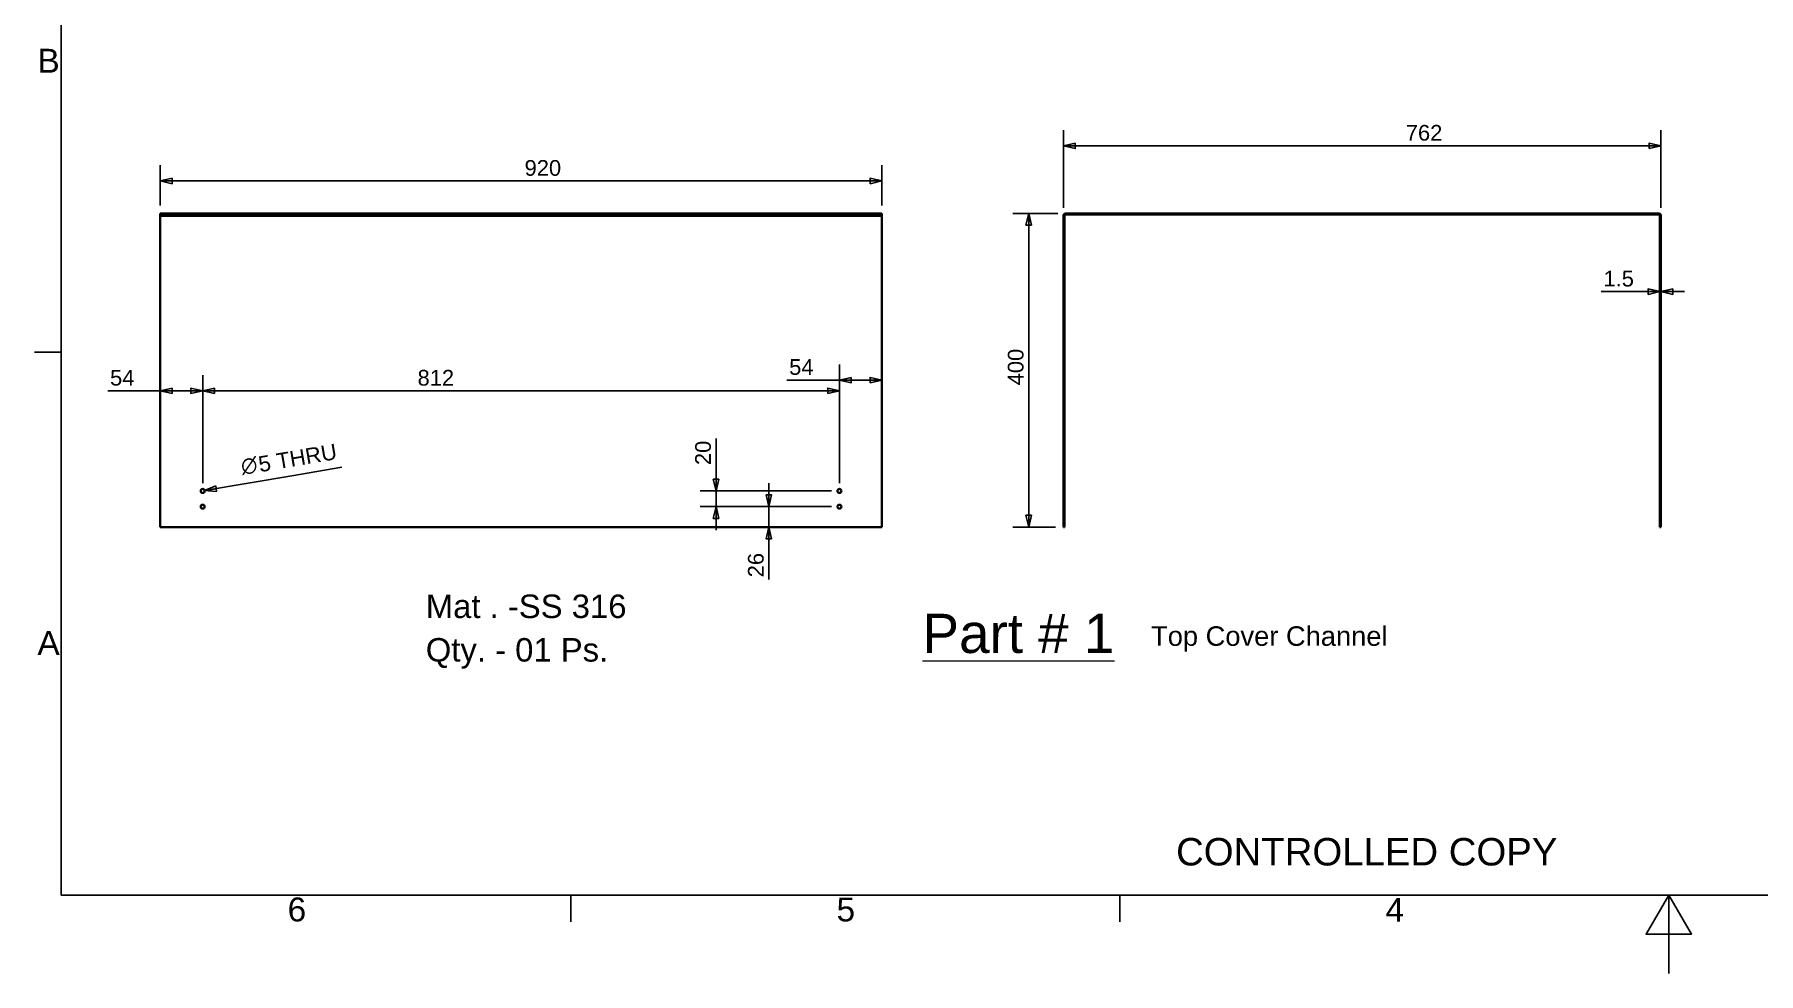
# Paper-space layout 'Washer Top Cover Detail' of a CAD drawing. Header units: millimetres. Extents: x -10 to 420, y -9 to 298.
# Drawn here: x -3.4 to 216.4, y -9.3 to 110.5 of the extents above; entities that cross this region are included whole.
import ezdxf

# ---------------------------------------------------------------- set-up
doc = ezdxf.new("R2010")
doc.units = ezdxf.units.MM
doc.linetypes.add('ACAD_ISO02W100', pattern=[15, 12, -3])
for name, color, linetype, lineweight in [('2dTransBorder', 7, 'Continuous', 35), ('2dTransTitleBlock', 7, 'Continuous', 35), ('Dimensions', 5, 'Continuous', 25), ('Hidden Edges', 7, 'ACAD_ISO02W100', 35), ('Text', 5, 'Continuous', 25), ('Visible Edges', 7, 'Continuous', 50)]:
    doc.layers.add(name, color=color, linetype=linetype, lineweight=lineweight)
doc.layers.add('Title', color=7, linetype='Continuous')
doc.styles.add('Current-ISO', font='ARIAL.TTF')
doc.styles.add('Text Style31', font='ARIAL.TTF')
doc.styles.add('Text Style32', font='AIGDT___.TTF')
doc.styles.add('Text Style5', font='ARIAL.TTF')

# ---------------------------------------------------------------- blocks, each defined once
blk = doc.blocks.new('2dTransSymbol4')
at = {"color": 179}
for points in [[(134.31, 100.9), (132.81, 100.55), (134.31, 100.2), (134.31, 100.9)], [(207.51, 100.2), (209.01, 100.55), (207.51, 100.9), (207.51, 100.2)]]:
    blk.add_solid(points, dxfattribs=at)
at = {"layer": 'Dimensions', "color": 179, "linetype": 'Continuous', "lineweight": 25, "true_color": 0x262659}
for p, q in [((132.81, 92.64), (132.81, 102.55)), ((209.01, 92.64), (209.01, 102.55)), ((134.31, 100.9), (132.81, 100.55)), ((134.31, 100.55), (132.81, 100.55)), ((132.81, 100.55), (134.31, 100.2)), ((134.31, 100.2), (134.31, 100.9)), ((134.31, 100.55), (207.51, 100.55)), ((209.01, 100.55), (207.51, 100.9)), ((207.51, 100.9), (207.51, 100.2)), ((207.51, 100.55), (209.01, 100.55)), ((207.51, 100.2), (209.01, 100.55))]:
    blk.add_line(p, q, dxfattribs=at)
for points in [[(134.31, 100.9), (132.81, 100.55), (134.31, 100.2), (134.31, 100.9)], [(207.51, 100.2), (209.01, 100.55), (207.51, 100.9), (207.51, 100.2)]]:
    blk.add_lwpolyline(points, dxfattribs=at)
at = {"layer": 'Dimensions', "color": 18, "linetype": 'Continuous', "lineweight": 25, "true_color": 0x000000, "insert": (176.47, 101.19), "char_height": 2, "attachment_point": 7, "style": 'Text Style5'}
blk.add_mtext('762', dxfattribs=at)
blk = doc.blocks.new('2dTransSymbol5')
at = {"color": 179}
for points in [[(128.73, 90.44), (128.38, 91.94), (128.03, 90.44), (128.73, 90.44)], [(128.03, 53.44), (128.38, 51.94), (128.73, 53.44), (128.03, 53.44)]]:
    blk.add_solid(points, dxfattribs=at)
at = {"layer": 'Dimensions', "color": 179, "linetype": 'Continuous', "lineweight": 25, "true_color": 0x262659}
for p, q in [((132.11, 91.94), (126.38, 91.94)), ((128.38, 91.94), (128.03, 90.44)), ((128.03, 90.44), (128.73, 90.44)), ((128.38, 90.44), (128.38, 91.94)), ((128.73, 90.44), (128.38, 91.94)), ((128.38, 90.44), (128.38, 53.44)), ((128.03, 53.44), (128.38, 51.94)), ((128.73, 53.44), (128.03, 53.44)), ((128.38, 53.44), (128.38, 51.94)), ((128.38, 51.94), (128.73, 53.44)), ((131.81, 51.94), (126.38, 51.94))]:
    blk.add_line(p, q, dxfattribs=at)
for points in [[(128.73, 90.44), (128.38, 91.94), (128.03, 90.44), (128.73, 90.44)], [(128.03, 53.44), (128.38, 51.94), (128.73, 53.44), (128.03, 53.44)]]:
    blk.add_lwpolyline(points, dxfattribs=at)
at = {"layer": 'Dimensions', "color": 18, "linetype": 'Continuous', "lineweight": 25, "true_color": 0x000000, "insert": (127.75, 70.01), "char_height": 2, "attachment_point": 7, "rotation": 90, "style": 'Text Style5'}
blk.add_mtext('400', dxfattribs=at)
blk = doc.blocks.new('2dTransSymbol6')
at = {"color": 179}
for points in [[(105.75, 71.03), (104.25, 70.68), (105.75, 70.33), (105.75, 71.03)], [(108.15, 70.33), (109.65, 70.68), (108.15, 71.03), (108.15, 70.33)]]:
    blk.add_solid(points, dxfattribs=at)
at = {"layer": 'Dimensions', "color": 179, "linetype": 'Continuous', "lineweight": 25, "true_color": 0x262659}
for p, q in [((104.25, 57.79), (104.25, 72.68)), ((97.54, 70.68), (104.25, 70.68)), ((105.75, 71.03), (104.25, 70.68)), ((105.75, 70.68), (104.25, 70.68)), ((104.25, 70.68), (105.75, 70.33)), ((105.75, 70.33), (105.75, 71.03)), ((108.15, 70.68), (105.75, 70.68)), ((109.65, 70.68), (108.15, 71.03)), ((108.15, 71.03), (108.15, 70.33)), ((108.15, 70.68), (109.65, 70.68)), ((108.15, 70.33), (109.65, 70.68))]:
    blk.add_line(p, q, dxfattribs=at)
for points in [[(105.75, 71.03), (104.25, 70.68), (105.75, 70.33), (105.75, 71.03)], [(108.15, 70.33), (109.65, 70.68), (108.15, 71.03), (108.15, 70.33)]]:
    blk.add_lwpolyline(points, dxfattribs=at)
at = {"layer": 'Dimensions', "linetype": 'Continuous', "lineweight": 25, "insert": (97.84, 71.32), "char_height": 2, "attachment_point": 7, "style": 'Text Style5'}
blk.add_mtext('54', dxfattribs=at)
blk = doc.blocks.new('2dTransSymbol7')
at = {"color": 179}
for points in [[(94.9, 56.04), (95.25, 54.54), (95.6, 56.04), (94.9, 56.04)], [(95.6, 50.44), (95.25, 51.94), (94.9, 50.44), (95.6, 50.44)]]:
    blk.add_solid(points, dxfattribs=at)
at = {"layer": 'Dimensions', "color": 179, "linetype": 'Continuous', "lineweight": 25, "true_color": 0x262659}
for p, q in [((95.25, 56.04), (95.25, 57.54)), ((94.9, 56.04), (95.25, 54.54)), ((95.6, 56.04), (94.9, 56.04)), ((95.25, 56.04), (95.25, 54.54)), ((95.25, 54.54), (95.6, 56.04)), ((103.25, 54.54), (93.25, 54.54)), ((95.25, 51.94), (95.25, 54.54)), ((95.25, 51.94), (94.9, 50.44)), ((95.25, 50.44), (95.25, 51.94)), ((95.6, 50.44), (95.25, 51.94)), ((94.9, 50.44), (95.6, 50.44)), ((95.25, 50.44), (95.25, 48.94)), ((95.25, 45.23), (95.25, 48.94))]:
    blk.add_line(p, q, dxfattribs=at)
for points in [[(94.9, 56.04), (95.25, 54.54), (95.6, 56.04), (94.9, 56.04)], [(95.6, 50.44), (95.25, 51.94), (94.9, 50.44), (95.6, 50.44)]]:
    blk.add_lwpolyline(points, dxfattribs=at)
at = {"layer": 'Dimensions', "color": 18, "linetype": 'Continuous', "lineweight": 25, "true_color": 0x000000, "insert": (94.61, 45.53), "char_height": 2, "attachment_point": 7, "rotation": 90, "style": 'Text Style5'}
blk.add_mtext('26', dxfattribs=at)
blk = doc.blocks.new('2dTransSymbol8')
at = {"color": 179}
for points in [[(88.16, 58.04), (88.51, 56.54), (88.86, 58.04), (88.16, 58.04)], [(88.86, 53.04), (88.51, 54.54), (88.16, 53.04), (88.86, 53.04)]]:
    blk.add_solid(points, dxfattribs=at)
at = {"layer": 'Dimensions', "color": 179, "linetype": 'Continuous', "lineweight": 25, "true_color": 0x262659}
for p, q in [((88.51, 63.25), (88.51, 59.54)), ((88.51, 58.04), (88.51, 59.54)), ((88.16, 58.04), (88.51, 56.54)), ((88.86, 58.04), (88.16, 58.04)), ((88.51, 58.04), (88.51, 56.54)), ((88.51, 56.54), (88.86, 58.04)), ((103.25, 56.54), (86.51, 56.54)), ((88.51, 54.54), (88.51, 56.54)), ((103.25, 54.54), (86.51, 54.54)), ((88.51, 54.54), (88.16, 53.04)), ((88.16, 53.04), (88.86, 53.04)), ((88.51, 53.04), (88.51, 54.54)), ((88.86, 53.04), (88.51, 54.54)), ((88.51, 53.04), (88.51, 51.54))]:
    blk.add_line(p, q, dxfattribs=at)
for points in [[(88.16, 58.04), (88.51, 56.54), (88.86, 58.04), (88.16, 58.04)], [(88.86, 53.04), (88.51, 54.54), (88.16, 53.04), (88.86, 53.04)]]:
    blk.add_lwpolyline(points, dxfattribs=at)
at = {"layer": 'Dimensions', "color": 18, "linetype": 'Continuous', "lineweight": 25, "true_color": 0x000000, "insert": (87.88, 59.84), "char_height": 2, "attachment_point": 7, "rotation": 90, "style": 'Text Style5'}
blk.add_mtext('20', dxfattribs=at)
blk = doc.blocks.new('2dTransSymbol9')
at = {"color": 179}
for points in [[(19.15, 96.42), (17.65, 96.07), (19.15, 95.72), (19.15, 96.42)], [(108.15, 95.72), (109.65, 96.07), (108.15, 96.42), (108.15, 95.72)]]:
    blk.add_solid(points, dxfattribs=at)
at = {"layer": 'Dimensions', "color": 179, "linetype": 'Continuous', "lineweight": 25, "true_color": 0x262659}
for p, q in [((17.65, 92.94), (17.65, 98.07)), ((109.65, 92.94), (109.65, 98.07)), ((19.15, 96.42), (17.65, 96.07)), ((19.15, 96.07), (17.65, 96.07)), ((17.65, 96.07), (19.15, 95.72)), ((19.15, 95.72), (19.15, 96.42)), ((19.15, 96.07), (108.15, 96.07)), ((109.65, 96.07), (108.15, 96.42)), ((108.15, 96.42), (108.15, 95.72)), ((108.15, 96.07), (109.65, 96.07)), ((108.15, 95.72), (109.65, 96.07))]:
    blk.add_line(p, q, dxfattribs=at)
for points in [[(19.15, 96.42), (17.65, 96.07), (19.15, 95.72), (19.15, 96.42)], [(108.15, 95.72), (109.65, 96.07), (108.15, 96.42), (108.15, 95.72)]]:
    blk.add_lwpolyline(points, dxfattribs=at)
at = {"layer": 'Dimensions', "linetype": 'Continuous', "lineweight": 25, "insert": (64.1, 96.71), "char_height": 2, "attachment_point": 7, "style": 'Text Style5'}
blk.add_mtext('920', dxfattribs=at)
blk = doc.blocks.new('2dTransSymbol10')
at = {"color": 179}
for points in [[(19.15, 69.67), (17.65, 69.32), (19.15, 68.97), (19.15, 69.67)], [(21.55, 68.97), (23.05, 69.32), (21.55, 69.67), (21.55, 68.97)]]:
    blk.add_solid(points, dxfattribs=at)
at = {"layer": 'Dimensions', "color": 179, "linetype": 'Continuous', "lineweight": 25, "true_color": 0x262659}
for p, q in [((23.05, 57.54), (23.05, 71.32)), ((10.94, 69.32), (17.65, 69.32)), ((19.15, 69.67), (17.65, 69.32)), ((19.15, 69.32), (17.65, 69.32)), ((17.65, 69.32), (19.15, 68.97)), ((19.15, 68.97), (19.15, 69.67)), ((21.55, 69.32), (19.15, 69.32)), ((23.05, 69.32), (21.55, 69.67)), ((21.55, 69.67), (21.55, 68.97)), ((21.55, 69.32), (23.05, 69.32)), ((21.55, 68.97), (23.05, 69.32))]:
    blk.add_line(p, q, dxfattribs=at)
for points in [[(19.15, 69.67), (17.65, 69.32), (19.15, 68.97), (19.15, 69.67)], [(21.55, 68.97), (23.05, 69.32), (21.55, 69.67), (21.55, 68.97)]]:
    blk.add_lwpolyline(points, dxfattribs=at)
at = {"layer": 'Dimensions', "color": 18, "linetype": 'Continuous', "lineweight": 25, "true_color": 0x010000, "insert": (11.24, 69.95), "char_height": 2, "attachment_point": 7, "style": 'Text Style5'}
blk.add_mtext('54', dxfattribs=at)
blk = doc.blocks.new('2dTransSymbol11')
at = {"color": 179}
for points in [[(24.55, 69.67), (23.05, 69.32), (24.55, 68.97), (24.55, 69.67)], [(102.75, 68.97), (104.25, 69.32), (102.75, 69.67), (102.75, 68.97)]]:
    blk.add_solid(points, dxfattribs=at)
at = {"layer": 'Dimensions', "color": 179, "linetype": 'Continuous', "lineweight": 25, "true_color": 0x262659}
for p, q in [((23.05, 57.54), (23.05, 71.32)), ((104.25, 57.54), (104.25, 71.32)), ((24.55, 69.67), (23.05, 69.32)), ((24.55, 69.32), (23.05, 69.32)), ((23.05, 69.32), (24.55, 68.97)), ((24.55, 68.97), (24.55, 69.67)), ((24.55, 69.32), (102.75, 69.32)), ((104.25, 69.32), (102.75, 69.67)), ((102.75, 69.67), (102.75, 68.97)), ((102.75, 69.32), (104.25, 69.32)), ((102.75, 68.97), (104.25, 69.32))]:
    blk.add_line(p, q, dxfattribs=at)
for points in [[(24.55, 69.67), (23.05, 69.32), (24.55, 68.97), (24.55, 69.67)], [(102.75, 68.97), (104.25, 69.32), (102.75, 69.67), (102.75, 68.97)]]:
    blk.add_lwpolyline(points, dxfattribs=at)
at = {"layer": 'Dimensions', "linetype": 'Continuous', "lineweight": 25, "insert": (50.45, 69.95), "char_height": 2, "attachment_point": 7, "style": 'Text Style5'}
blk.add_mtext('812', dxfattribs=at)
blk = doc.blocks.new('2dTransSymbol49')
at = {"color": 179}
blk.add_solid([(24.72, 57.18), (23.3, 56.58), (24.83, 56.49), (24.72, 57.18)], dxfattribs=at)
at = {"layer": 'Dimensions', "color": 179, "linetype": 'Continuous', "lineweight": 25, "true_color": 0x262659}
for p, q in [((34.4, 58.48), (40.78, 59.56)), ((23.3, 56.58), (34.4, 58.48)), ((24.72, 57.18), (23.3, 56.58)), ((24.83, 56.49), (24.72, 57.18)), ((24.78, 56.83), (23.3, 56.58)), ((23.3, 56.58), (24.83, 56.49))]:
    blk.add_line(p, q, dxfattribs=at)
blk.add_lwpolyline([(24.72, 57.18), (23.3, 56.58), (24.83, 56.49), (24.72, 57.18)], dxfattribs=at)
at = {"layer": 'Dimensions', "color": 18, "linetype": 'Continuous', "lineweight": 25, "true_color": 0x020002, "insert": (30.35, 58.9), "char_height": 2, "attachment_point": 7, "rotation": 9.6807, "style": 'Text Style31'}
blk.add_mtext('5 THRU', dxfattribs=at)
at = {"layer": 'Dimensions', "color": 18, "linetype": 'Continuous', "lineweight": 25, "true_color": 0x010000, "insert": (28.14, 58.53), "char_height": 2, "attachment_point": 7, "rotation": 9.6807, "style": 'Text Style32'}
blk.add_mtext('n', dxfattribs=at)
blk = doc.blocks.new('2dTransSymbol61')
at = {"color": 179}
for points in [[(207.36, 81.61), (208.86, 81.96), (207.36, 82.31), (207.36, 81.61)], [(210.51, 82.31), (209.01, 81.96), (210.51, 81.61), (210.51, 82.31)]]:
    blk.add_solid(points, dxfattribs=at)
at = {"layer": 'Dimensions', "color": 179, "linetype": 'Continuous', "lineweight": 25, "true_color": 0x262659}
for p, q in [((201.38, 81.96), (205.86, 81.96)), ((207.36, 81.96), (205.86, 81.96)), ((208.86, 81.96), (207.36, 82.31)), ((207.36, 82.31), (207.36, 81.61)), ((207.36, 81.96), (208.86, 81.96)), ((207.36, 81.61), (208.86, 81.96)), ((208.86, 81.96), (209.01, 81.96)), ((210.51, 82.31), (209.01, 81.96)), ((210.51, 81.96), (209.01, 81.96)), ((209.01, 81.96), (210.51, 81.61)), ((210.51, 81.61), (210.51, 82.31)), ((210.51, 81.96), (212.01, 81.96))]:
    blk.add_line(p, q, dxfattribs=at)
for points in [[(207.36, 81.61), (208.86, 81.96), (207.36, 82.31), (207.36, 81.61)], [(210.51, 82.31), (209.01, 81.96), (210.51, 81.61), (210.51, 82.31)]]:
    blk.add_lwpolyline(points, dxfattribs=at)
at = {"layer": 'Dimensions', "linetype": 'Continuous', "lineweight": 25, "insert": (201.68, 82.59), "char_height": 2, "attachment_point": 7, "style": 'Text Style5'}
blk.add_mtext('1.5', dxfattribs=at)
blk = doc.blocks.new('Default Border')
at = {"layer": '2dTransBorder', "color": 179, "linetype": 'Continuous', "lineweight": 25, "true_color": 0x262659}
for points in [[(5, 5), (5, 292), (415, 292), (415, 5), (5, 5)], [(5, 74.25), (1.6, 74.25)], [(70, 5), (70, 1.6)], [(140, 5), (140, 1.6)], [(210, -5), (210, 5), (207.11, 0), (212.89, 0), (210, 5)]]:
    blk.add_lwpolyline(points, dxfattribs=at)
at = {"layer": '2dTransBorder', "color": 179, "lineweight": 211, "char_height": 3.05, "attachment_point": 7, "style": 'Current-ISO'}
for s, insert in [('B', (1.98, 109.88)), ('A', (1.98, 35.63)), ('6', (33.88, 1.6)), ('5', (103.88, 1.6)), ('4', (173.88, 1.6))]:
    blk.add_mtext(s, dxfattribs=dict(at, insert=insert))
blk = doc.blocks.new('Title')
at = {"layer": '2dTransBorder'}
blk.add_blockref('Default Border', (-5, -5), dxfattribs=at)
at = {"layer": '2dTransTitleBlock', "color": 179, "lineweight": 5, "insert": (142.18, 3.73), "char_height": 3.5, "attachment_point": 7, "line_spacing_factor": 0.860831, "style": 'Current-ISO'}
blk.add_mtext('CONTROLLED COPY', dxfattribs=at)

psp = doc.layouts.new('Washer Top Cover Detail')

# ---------------------------------------------------------------- linework, layer by layer
at = {"layer": 'Hidden Edges', "color": 179, "linetype": 'ACAD_ISO02W100', "lineweight": 18, "true_color": 0x262659}
for p, q in [((12.64, 87.51), (104.64, 87.51)), ((12.64, 87.36), (104.64, 87.36)), ((104.64, 87.36), (12.64, 87.36))]:
    psp.add_line(p, q, dxfattribs=at)
at = {"layer": 'Visible Edges', "color": 179, "linetype": 'Continuous', "lineweight": 35, "true_color": 0x262659}
for p, q in [((12.64, 87.66), (12.64, 87.36)), ((104.64, 87.66), (12.64, 87.66)), ((12.64, 87.66), (104.64, 87.66)), ((12.64, 87.66), (12.64, 87.36)), ((12.64, 87.51), (12.64, 87.36)), ((104.64, 87.51), (12.64, 87.51)), ((12.64, 87.51), (12.64, 87.36)), ((104.64, 87.36), (12.64, 87.36)), ((12.64, 87.36), (104.64, 87.36)), ((12.64, 47.66), (12.64, 87.36)), ((12.64, 87.36), (12.64, 47.66)), ((12.64, 87.36), (12.64, 47.66)), ((12.64, 47.66), (12.64, 87.36)), ((104.64, 87.66), (104.64, 87.36)), ((104.64, 87.66), (104.64, 87.36)), ((104.64, 87.51), (104.64, 87.36)), ((104.64, 87.51), (104.64, 87.36)), ((104.64, 87.36), (104.64, 47.66)), ((104.64, 47.66), (104.64, 87.36)), ((104.64, 47.66), (104.64, 87.36)), ((104.64, 87.36), (104.64, 47.66)), ((127.8, 87.36), (127.8, 47.66)), ((127.8, 47.66), (127.8, 87.36)), ((127.95, 87.36), (127.95, 47.66)), ((127.95, 47.66), (127.95, 87.36)), ((203.7, 87.66), (128.1, 87.66)), ((128.1, 87.66), (203.7, 87.66)), ((203.7, 87.51), (128.1, 87.51)), ((128.1, 87.51), (203.7, 87.51)), ((203.85, 87.36), (203.85, 47.66)), ((203.85, 47.66), (203.85, 87.36)), ((204, 87.36), (204, 47.66)), ((204, 47.66), (204, 87.36)), ((127.8, 52.01), (127.8, 52.51)), ((127.8, 52.01), (127.8, 52.51)), ((127.95, 52.51), (127.8, 52.51)), ((127.95, 52.51), (127.8, 52.51)), ((127.8, 52.01), (127.95, 52.01)), ((127.8, 52.01), (127.95, 52.01)), ((127.95, 52.51), (127.95, 52.01)), ((127.95, 52.51), (127.95, 52.01)), ((203.85, 52.01), (203.85, 52.51)), ((203.85, 52.01), (203.85, 52.51)), ((204, 52.51), (203.85, 52.51)), ((204, 52.51), (203.85, 52.51)), ((203.85, 52.01), (204, 52.01)), ((203.85, 52.01), (204, 52.01)), ((204, 52.51), (204, 52.01)), ((204, 52.51), (204, 52.01)), ((127.8, 50.01), (127.8, 50.51)), ((127.8, 50.01), (127.8, 50.51)), ((127.95, 50.51), (127.8, 50.51)), ((127.95, 50.51), (127.8, 50.51)), ((127.8, 50.01), (127.95, 50.01)), ((127.8, 50.01), (127.95, 50.01)), ((127.95, 50.51), (127.95, 50.01)), ((127.95, 50.51), (127.95, 50.01)), ((203.85, 50.01), (203.85, 50.51)), ((203.85, 50.01), (203.85, 50.51)), ((204, 50.51), (203.85, 50.51)), ((204, 50.51), (203.85, 50.51)), ((203.85, 50.01), (204, 50.01)), ((203.85, 50.01), (204, 50.01)), ((204, 50.51), (204, 50.01)), ((204, 50.51), (204, 50.01)), ((12.64, 47.66), (104.64, 47.66)), ((12.64, 47.66), (104.64, 47.66)), ((12.64, 47.66), (104.64, 47.66)), ((12.64, 47.66), (104.64, 47.66)), ((127.95, 47.66), (127.8, 47.66)), ((127.8, 47.66), (127.95, 47.66)), ((204, 47.66), (203.85, 47.66)), ((203.85, 47.66), (204, 47.66))]:
    psp.add_line(p, q, dxfattribs=at)
for centre in [(18.04, 52.26), (18.04, 52.26), (18.04, 52.26), (18.04, 52.26), (99.24, 52.26), (99.24, 52.26), (99.24, 52.26), (99.24, 52.26), (18.04, 50.26), (18.04, 50.26), (18.04, 50.26), (18.04, 50.26), (99.24, 50.26), (99.24, 50.26), (99.24, 50.26), (99.24, 50.26)]:
    psp.add_circle(centre, 0.25, dxfattribs=at)
for centre, radius, start, end in [((128.1, 87.36), 0.3, 90, 180), ((128.1, 87.36), 0.3, 90, 180), ((128.1, 87.36), 0.15, 90, 180), ((128.1, 87.36), 0.15, 90, 180), ((203.7, 87.36), 0.3, 0, 90), ((203.7, 87.36), 0.3, 0, 90), ((203.7, 87.36), 0.15, 0, 90), ((203.7, 87.36), 0.15, 0, 90)]:
    psp.add_arc(centre, radius, start, end, dxfattribs=at)

# ---------------------------------------------------------------- block references
at = {"layer": 'Dimensions'}
for name in ['2dTransSymbol4', '2dTransSymbol9', '2dTransSymbol5', '2dTransSymbol61', '2dTransSymbol6', '2dTransSymbol10', '2dTransSymbol11', '2dTransSymbol49', '2dTransSymbol8', '2dTransSymbol7']:
    psp.add_blockref(name, (-5.01, -4.28), dxfattribs=at)
at = {"layer": 'Title'}
psp.add_blockref('Title', (-0.01, 0.72), dxfattribs=at)

# ---------------------------------------------------------------- texts
at = {"layer": 'Text', "color": 179, "linetype": 'Continuous', "lineweight": 5, "true_color": 0x262659, "attachment_point": 1, "style": 'Current-ISO'}
for s, insert, char_height, width, line_spacing_factor in [('\\W1.00;\\H2.9972;\\lMat . -SS 316\\PQty. - 01 Ps.', (46.49, 39.05), 2.9972, 53.4234, 1.111143), ('\\W1.00;\\H5.0038;\\LPart # 1', (109.83, 36.6), 5.0038, 53.4234, 0.860186), ('\\W1.00;\\H2.4892;\\lTop Cover Channel', (138.98, 35), 2.4892, 34.9036, 0.860831)]:
    psp.add_mtext(s, dxfattribs=dict(at, insert=insert, char_height=char_height, width=width, line_spacing_factor=line_spacing_factor))

doc.saveas('drawing.dxf')
